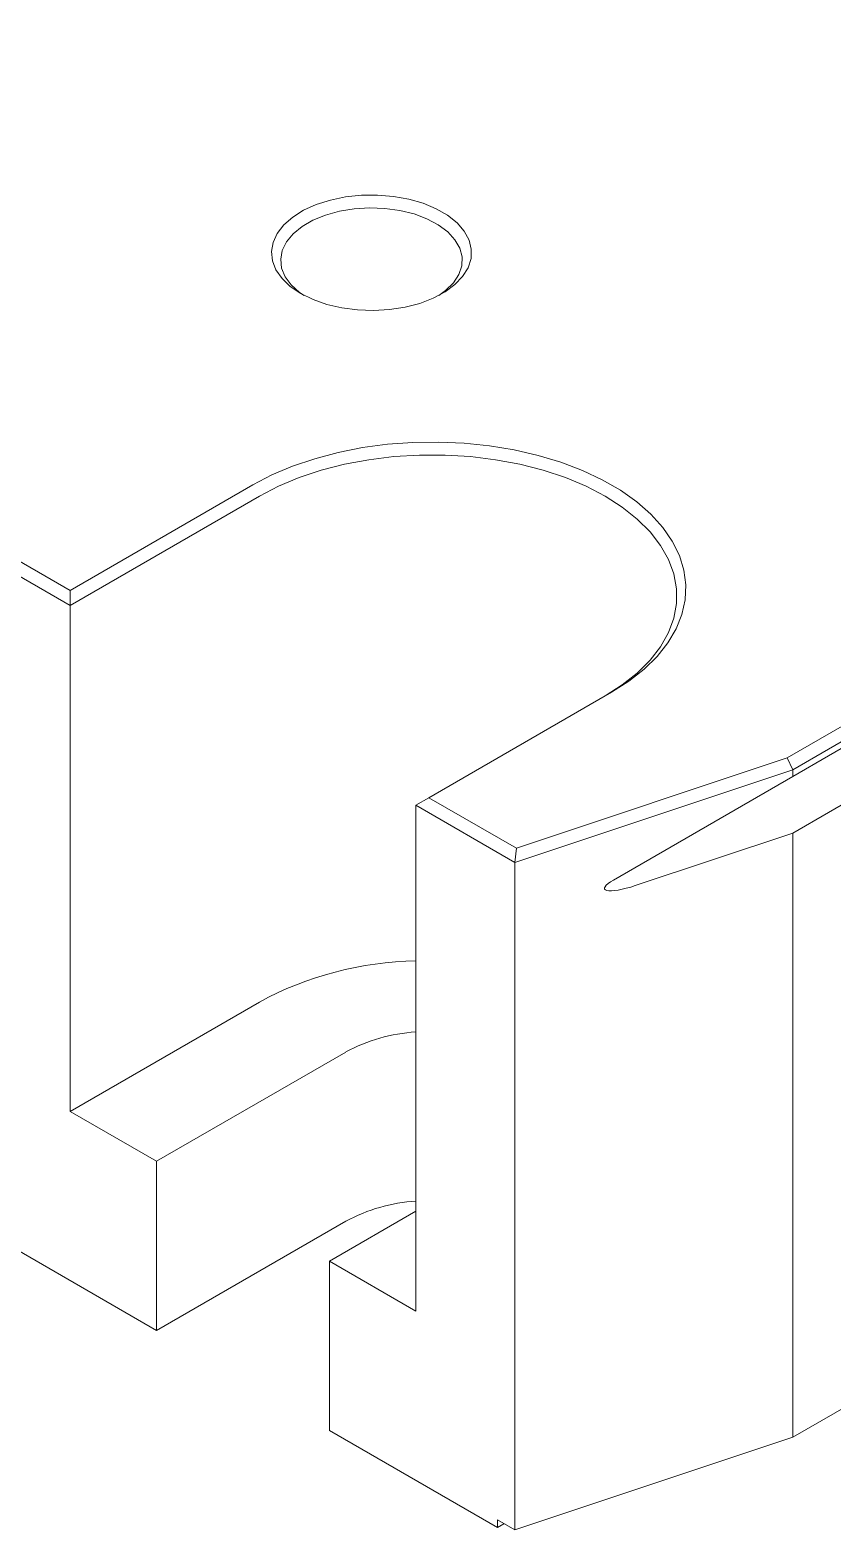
# Model space of a CAD drawing. Header units: millimetres. Extents: x 2 to 278, y 1 to 215.
# Drawn here: x 33.44 to 44.48, y 151.12 to 171.75 of the extents above; entities that cross this region are included whole.
import ezdxf

# ---------------------------------------------------------------- set-up
doc = ezdxf.new("R2010")
doc.units = ezdxf.units.MM

msp = doc.modelspace()

# ---------------------------------------------------------------- linework, layer by layer
at = {"color": 7, "linetype": 'Continuous', "lineweight": 18}
for p, q in [((43.86, 161.739), (76.697, 180.695)), ((76.799, 180.547), (43.938, 161.576)), ((76.799, 180.455), (43.938, 161.485)), ((76.799, 179.675), (43.938, 160.705)), ((33.991, 163.836), (21.073, 171.294)), ((21.252, 171.397), (33.991, 164.043)), ((33.991, 164.043), (36.505, 165.495)), ((36.595, 165.339), (33.991, 163.836)), ((33.991, 163.836), (33.991, 164.043)), ((33.991, 156.878), (33.991, 163.836)), ((41.445, 162.644), (38.93, 161.192)), ((43.938, 161.576), (40.113, 160.302)), ((40.134, 160.497), (43.86, 161.739)), ((43.86, 161.739), (43.938, 161.576)), ((43.938, 161.576), (43.938, 161.485)), ((43.938, 161.485), (41.47, 160.06)), ((38.75, 161.088), (38.93, 161.192)), ((38.93, 161.192), (40.134, 160.497)), ((40.113, 160.302), (38.75, 161.088)), ((38.75, 154.13), (38.75, 161.088)), ((41.771, 159.983), (43.938, 160.705)), ((43.938, 160.705), (43.938, 152.394)), ((40.113, 160.302), (40.134, 160.497)), ((40.113, 151.119), (40.113, 160.302)), ((36.595, 158.381), (33.991, 156.878)), ((35.181, 156.191), (37.785, 157.694)), ((33.991, 156.878), (35.181, 156.191)), ((35.181, 153.863), (35.181, 156.191)), ((38.75, 155.504), (37.561, 154.817)), ((35.181, 153.863), (32.868, 155.198)), ((37.785, 155.366), (35.181, 153.863)), ((37.561, 152.489), (37.561, 154.817)), ((37.561, 154.817), (38.75, 154.13)), ((43.938, 152.394), (46.525, 153.887)), ((39.873, 151.154), (37.561, 152.489)), ((43.938, 152.394), (40.113, 151.119)), ((39.873, 151.258), (40.113, 151.119)), ((39.873, 151.154), (39.873, 151.258)), ((39.963, 151.206), (39.873, 151.154))]:
    msp.add_line(p, q, dxfattribs=at)
at = {"color": 7, "linetype": 'Continuous', "lineweight": 18, "flags": 128}
for points in [[(37.165, 168.127), (37.021, 168.224), (36.907, 168.334), (36.824, 168.452), (36.775, 168.577), (36.762, 168.705), (36.784, 168.832), (36.841, 168.956), (36.932, 169.072), (37.055, 169.179), (37.205, 169.273), (37.379, 169.352), (37.573, 169.414), (37.782, 169.457), (38, 169.48), (38.222, 169.482), (38.441, 169.464), (38.653, 169.426), (38.851, 169.369), (39.031, 169.294), (39.187, 169.204), (39.317, 169.1), (39.416, 168.986), (39.482, 168.864), (39.513, 168.737), (39.509, 168.609), (39.469, 168.483), (39.394, 168.363), (39.287, 168.251), (39.151, 168.15), (38.988, 168.063), (38.803, 167.993), (38.601, 167.94), (38.387, 167.907), (38.166, 167.894), (37.945, 167.902), (37.729, 167.93), (37.523, 167.978), (37.334, 168.044), (37.165, 168.127)], [(39.065, 168.101), (39.159, 168.169), (39.266, 168.274), (39.341, 168.389), (39.381, 168.509), (39.386, 168.631), (39.355, 168.752), (39.288, 168.868), (39.189, 168.977), (39.059, 169.073), (38.903, 169.156), (38.725, 169.223), (38.53, 169.271), (38.324, 169.299), (38.112, 169.307), (37.901, 169.294), (37.697, 169.26), (37.506, 169.208), (37.333, 169.137), (37.183, 169.05), (37.06, 168.95), (36.969, 168.84), (36.911, 168.722), (36.889, 168.601), (36.902, 168.478), (36.951, 168.359), (37.035, 168.247), (37.15, 168.144), (37.212, 168.101)], [(36.505, 165.495), (36.768, 165.632), (37.053, 165.753), (37.358, 165.856), (37.679, 165.942), (38.014, 166.008), (38.359, 166.054), (38.71, 166.08), (39.063, 166.085), (39.416, 166.069), (39.764, 166.033), (40.105, 165.977), (40.433, 165.901), (40.747, 165.807), (41.042, 165.694), (41.316, 165.565), (41.566, 165.421), (41.79, 165.263), (41.985, 165.092), (42.149, 164.911), (42.28, 164.721), (42.377, 164.525), (42.439, 164.324), (42.466, 164.12), (42.457, 163.916), (42.413, 163.714), (42.333, 163.515), (42.218, 163.321), (42.071, 163.136), (41.891, 162.96), (41.682, 162.795), (41.445, 162.644)], [(41.355, 162.592), (41.59, 162.743), (41.798, 162.907), (41.974, 163.084), (42.117, 163.269), (42.226, 163.463), (42.299, 163.662), (42.336, 163.864), (42.336, 164.067), (42.299, 164.27), (42.226, 164.468), (42.117, 164.662), (41.974, 164.848), (41.798, 165.024), (41.59, 165.188), (41.355, 165.339), (41.093, 165.476), (40.808, 165.595), (40.503, 165.697), (40.181, 165.779), (39.846, 165.842), (39.501, 165.885), (39.151, 165.906), (38.799, 165.906), (38.448, 165.885), (38.104, 165.842), (37.769, 165.779), (37.447, 165.697), (37.142, 165.595), (36.857, 165.476), (36.595, 165.339)]]:
    msp.add_lwpolyline(points, dxfattribs=at)
at = {"color": 7, "linetype": 'Continuous', "lineweight": 18}
for centre, radius, start, end in [((38.826, 154.263), 4.684, 90.9227, 118.4426), ((38.901, 155.615), 2.36, 93.6664, 118.2264), ((38.892, 153.32), 2.327, 93.4856, 118.4072)]:
    msp.add_arc(centre, radius, start, end, dxfattribs=at)
msp.add_ellipse((41.771, 160.087), major_axis=(0.424, 0.149), ratio=0.218403, start_param=2.279454, end_param=4.635649, dxfattribs=at)

doc.saveas('drawing.dxf')
